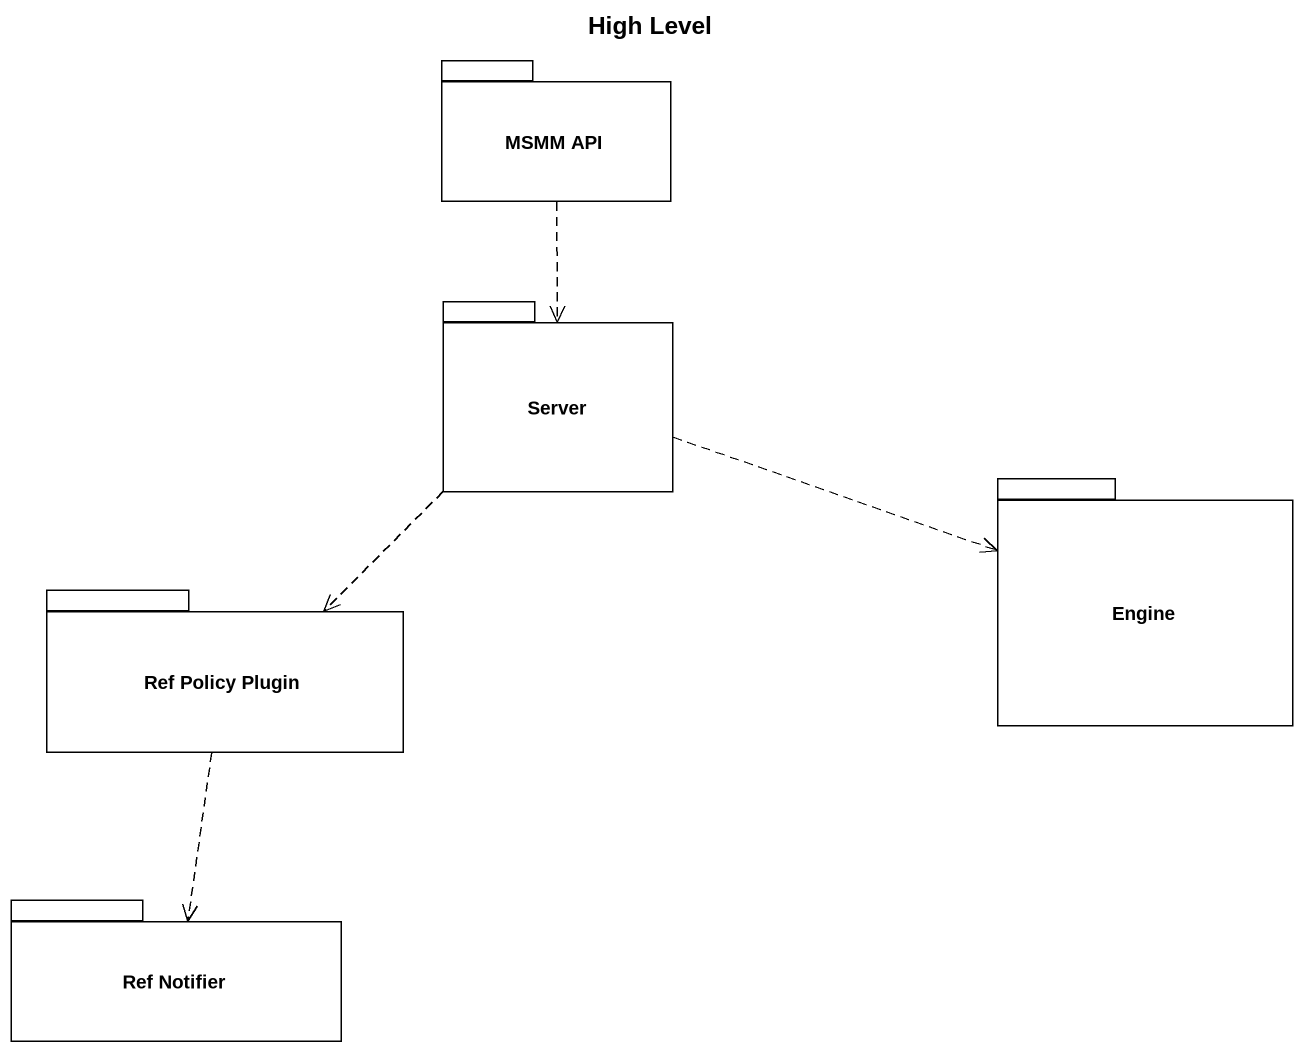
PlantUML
@startuml
title High Level
package "MSMM API" as MSMM_API {
}
package Server {
}
package Engine {
}
package "Ref Policy Plugin" as Ref_Policy_Plugin {
}
package "Ref Notifier" as Ref_Notifier {
}
MSMM_API ..> Server
Server .right.> Engine
Server ..> Ref_Policy_Plugin
Ref_Policy_Plugin ..> Ref_Notifier
@enduml
